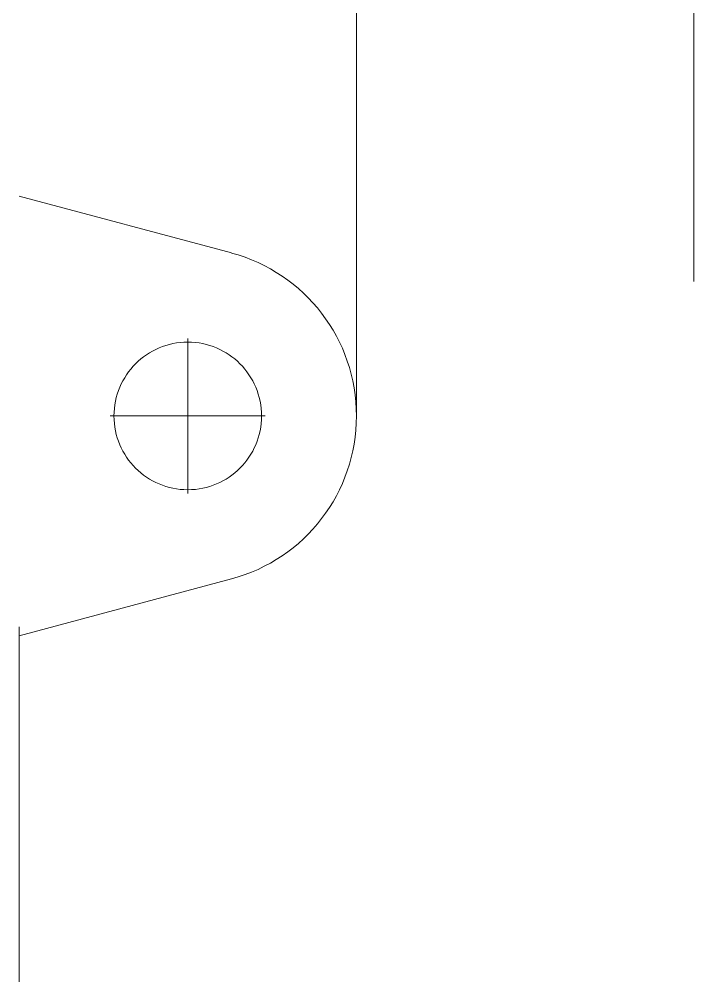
# Model space of a CAD drawing. Extents: x -181672 to 290600, y -29000 to 395522.
# Drawn here: x 1807.6 to 1967.6, y 41758.5 to 41985.4 of the extents above; entities that cross this region are included whole.
import ezdxf

# ---------------------------------------------------------------- set-up
doc = ezdxf.new("R2010")
doc.units = 0
doc.header["$LTSCALE"] = 10
doc.linetypes.add('XFM7Q20PCW-200K$0$ACAD_ISO03W100', pattern=[30, 12, -18])
doc.layers.add('XFM7Q20PCW-200K$0$PCW EQ (FUTURE)', color=252, linetype='XFM7Q20PCW-200K$0$ACAD_ISO03W100', lineweight=9)

# ---------------------------------------------------------------- blocks, each defined once
blk = doc.blocks.new('XFM7Q20PCW-200K$0$PCW-防震基座-更新後 - PCW-防震基座-更新後-V1242-CUB_L40')
at = {"extrusion": (0, 0, -1)}
blk.add_line((-939.47, -397.39), (68.31, -397.39), dxfattribs=at)
blk = doc.blocks.new('XFM7Q20PCW-200K$0$A$C561449da')
for p, q in [((830, 269.35), (830, 2269.35)), ((910, 1939.35), (910, 2149.35)), ((880.35, 1977.99), (830, 1991.48)), ((870, 1957.72), (870, 1920.97)), ((851.62, 1939.35), (888.38, 1939.35)), ((830, 1887.22), (880.35, 1900.71))]:
    blk.add_line(p, q)
blk.add_circle((870, 1939.35), 17.5)
blk.add_arc((870, 1939.35), 40, 285, 75)
blk = doc.blocks.new('XFM7Q20PCW-200K')
at = {"layer": 'XFM7Q20PCW-200K$0$PCW EQ (FUTURE)', "rotation": 90}
blk.add_blockref('XFM7Q20PCW-200K$0$PCW-防震基座-更新後 - PCW-防震基座-更新後-V1242-CUB_L40', (1570.18, 42262.64), dxfattribs=at)
at = {"layer": 'XFM7Q20PCW-200K$0$PCW EQ (FUTURE)'}
blk.add_blockref('XFM7Q20PCW-200K$0$A$C561449da', (977.57, 39951.95), dxfattribs=at)

msp = doc.modelspace()

# ---------------------------------------------------------------- block references
msp.add_blockref('XFM7Q20PCW-200K', (0, 0))

doc.saveas('drawing.dxf')
